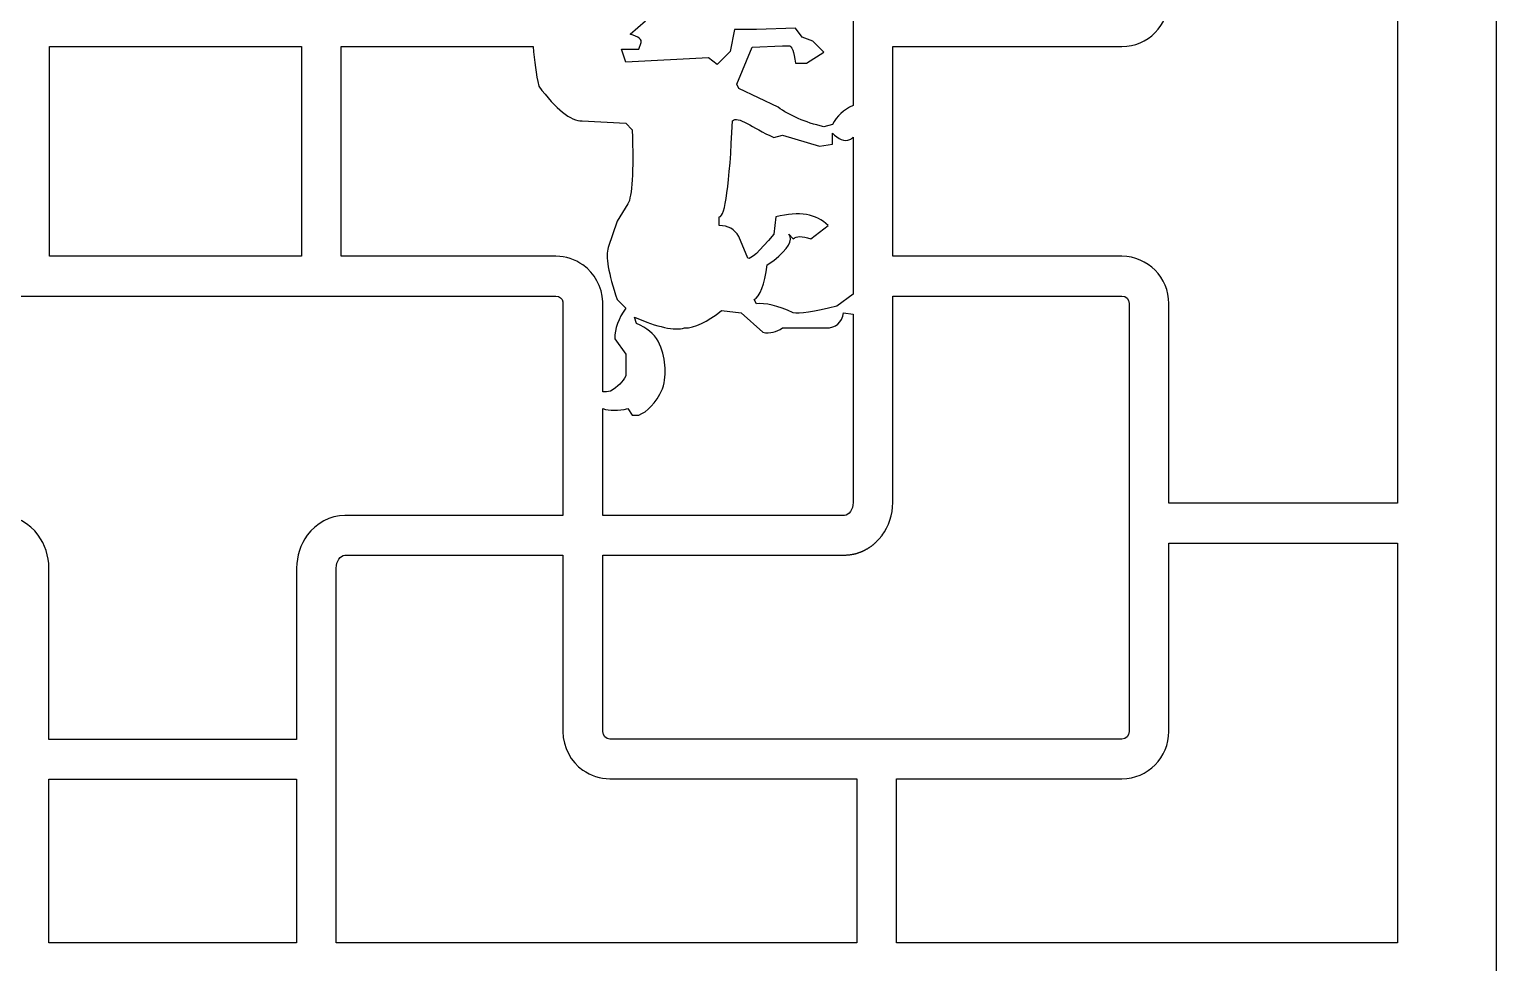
# Model space of a CAD drawing. Header units: centimetres. Extents: x -9.6 to 1.4, y -6.1 to 11.9.
# Drawn here: x -1.2 to 1.449, y 8.825 to 10.509 of the extents above; entities that cross this region are included whole.
import ezdxf

# ---------------------------------------------------------------- set-up
doc = ezdxf.new("R2010")
doc.units = ezdxf.units.CM
doc.header["$MEASUREMENT"] = 0
doc.layers.add('layer 1', color=7, linetype='Continuous')

msp = doc.modelspace()

# ---------------------------------------------------------------- linework, layer by layer
at = {"layer": 'layer 1', "color": 242}
for points, knots in [([(-3.3283, -6.05124), (-3.3283, -6.05124), (-3.3283, 11.92325), (-3.3283, 11.92325), (-3.3283, 11.92325), (-3.3283, 11.92325), (1.44897, 11.92325), (1.44897, 11.92325), (1.44897, 11.92325), (1.44897, 11.92325), (1.44897, -6.05124), (1.44897, -6.05124), (1.44897, -6.05124), (1.44897, -6.05124), (-3.3283, -6.05124), (-3.3283, -6.05124)], [0, 0, 0, 0, 0.2, 0.2, 0.2, 0.2, 0.4, 0.4, 0.4, 0.4, 0.6, 0.6, 0.6, 0.6, 1, 1, 1, 1]), ([(-0.16914, 10.53702), (-0.16914, 10.53702), (-0.1275, 10.54053), (-0.1275, 10.54053), (-0.1275, 10.54053), (-0.1275, 10.54053), (-0.09219, 10.53256), (-0.09219, 10.53256), (-0.09219, 10.53256), (-0.09219, 10.53256), (-0.08808, 10.52473), (-0.08808, 10.52473), (-0.08808, 10.52473), (-0.08808, 10.52473), (-0.11556, 10.50098), (-0.11556, 10.50098), (-0.11556, 10.50098), (-0.10002, 10.49597), (-0.09348, 10.49083), (-0.09591, 10.48557), (-0.09591, 10.48557), (-0.09591, 10.48557), (-0.10015, 10.4735), (-0.10015, 10.4735), (-0.10015, 10.4735), (-0.10015, 10.4735), (-0.13135, 10.4735), (-0.13135, 10.4735), (-0.13135, 10.4735), (-0.13135, 10.4735), (-0.12339, 10.45013), (-0.12339, 10.45013), (-0.12339, 10.45013), (-0.12339, 10.45013), (0.02594, 10.45809), (0.02594, 10.45809), (0.02594, 10.45809), (0.02594, 10.45809), (0.04134, 10.44602), (0.04134, 10.44602), (0.04134, 10.44602), (0.04134, 10.44602), (0.0651, 10.46978), (0.0651, 10.46978), (0.0651, 10.46978), (0.0651, 10.46978), (0.07293, 10.50894), (0.07293, 10.50894), (0.07293, 10.50894), (0.07293, 10.50894), (0.11248, 10.50894), (0.11248, 10.50894), (0.11248, 10.50894), (0.11248, 10.50894), (0.1831, 10.51132), (0.1831, 10.51132), (0.1831, 10.51132), (0.1831, 10.51132), (0.19478, 10.49552), (0.19478, 10.49552), (0.19478, 10.49552), (0.19478, 10.49552), (0.21443, 10.48795), (0.21443, 10.48795), (0.21443, 10.48795), (0.21443, 10.48795), (0.23394, 10.46805), (0.23394, 10.46805), (0.23394, 10.46805), (0.23394, 10.46805), (0.20274, 10.4484), (0.20274, 10.4484), (0.20274, 10.4484), (0.20274, 10.4484), (0.1831, 10.4484), (0.1831, 10.4484), (0.1831, 10.4484), (0.1804, 10.46946), (0.17642, 10.47999), (0.17115, 10.47999), (0.17115, 10.47999), (0.17115, 10.47999), (0.15947, 10.47999), (0.15947, 10.47999), (0.15947, 10.47999), (0.15947, 10.47999), (0.10452, 10.47761), (0.10452, 10.47761), (0.10452, 10.47761), (0.10452, 10.47761), (0.07704, 10.41071), (0.07704, 10.41071), (0.07704, 10.41071), (0.07704, 10.41071), (0.08089, 10.40275), (0.08089, 10.40275), (0.08089, 10.40275), (0.08089, 10.40275), (0.15151, 10.36905), (0.15151, 10.36905), (0.15151, 10.36905), (0.17257, 10.35351), (0.20004, 10.3417), (0.23394, 10.33374), (0.23394, 10.33374), (0.23394, 10.33374), (0.24973, 10.33785), (0.24973, 10.33785), (0.24973, 10.33785), (0.25748, 10.35297), (0.26982, 10.36444), (0.28697, 10.37226), (0.28697, 10.37226), (0.28697, 10.37226), (0.28697, 10.88649), (0.28697, 10.88649), (0.28697, 10.88649), (0.28697, 10.89932), (0.27992, 10.90981), (0.27131, 10.90981), (0.27131, 10.90981), (0.27131, 10.90981), (-0.16485, 10.90981), (-0.16485, 10.90981), (-0.16485, 10.90981), (-0.16485, 10.90981), (-0.16485, 10.74374), (-0.16485, 10.74374), (-0.16485, 10.74374), (-0.16485, 10.74374), (-0.1649, 10.74374), (-0.1649, 10.74374), (-0.1649, 10.74374), (-0.1649, 10.74374), (-0.1649, 10.56382), (-0.1649, 10.56382), (-0.1649, 10.56382), (-0.1649, 10.56283), (-0.16492, 10.56183), (-0.16496, 10.56084), (-0.16496, 10.56084), (-0.16496, 10.56084), (-0.1649, 10.56058), (-0.1649, 10.56058), (-0.1649, 10.56058), (-0.16521, 10.55239), (-0.16668, 10.54448), (-0.16914, 10.53702)], [0, 0, 0, 0, 0.0263158, 0.0263158, 0.0263158, 0.0263158, 0.0526316, 0.0526316, 0.0526316, 0.0526316, 0.0789474, 0.0789474, 0.0789474, 0.0789474, 0.1052632, 0.1052632, 0.1052632, 0.1052632, 0.1315789, 0.1315789, 0.1315789, 0.1315789, 0.1578947, 0.1578947, 0.1578947, 0.1578947, 0.1842105, 0.1842105, 0.1842105, 0.1842105, 0.2105263, 0.2105263, 0.2105263, 0.2105263, 0.2368421, 0.2368421, 0.2368421, 0.2368421, 0.2631579, 0.2631579, 0.2631579, 0.2631579, 0.2894737, 0.2894737, 0.2894737, 0.2894737, 0.3157895, 0.3157895, 0.3157895, 0.3157895, 0.3421053, 0.3421053, 0.3421053, 0.3421053, 0.3684211, 0.3684211, 0.3684211, 0.3684211, 0.3947368, 0.3947368, 0.3947368, 0.3947368, 0.4210526, 0.4210526, 0.4210526, 0.4210526, 0.4473684, 0.4473684, 0.4473684, 0.4473684, 0.4736842, 0.4736842, 0.4736842, 0.4736842, 0.5, 0.5, 0.5, 0.5, 0.5263158, 0.5263158, 0.5263158, 0.5263158, 0.5526316, 0.5526316, 0.5526316, 0.5526316, 0.5789474, 0.5789474, 0.5789474, 0.5789474, 0.6052632, 0.6052632, 0.6052632, 0.6052632, 0.6315789, 0.6315789, 0.6315789, 0.6315789, 0.6578947, 0.6578947, 0.6578947, 0.6578947, 0.6842105, 0.6842105, 0.6842105, 0.6842105, 0.7105263, 0.7105263, 0.7105263, 0.7105263, 0.7368421, 0.7368421, 0.7368421, 0.7368421, 0.7631579, 0.7631579, 0.7631579, 0.7631579, 0.7894737, 0.7894737, 0.7894737, 0.7894737, 0.8157895, 0.8157895, 0.8157895, 0.8157895, 0.8421053, 0.8421053, 0.8421053, 0.8421053, 0.8684211, 0.8684211, 0.8684211, 0.8684211, 0.8947368, 0.8947368, 0.8947368, 0.8947368, 0.9210526, 0.9210526, 0.9210526, 0.9210526, 0.9473684, 0.9473684, 0.9473684, 0.9473684, 1, 1, 1, 1]), ([(1.26983, 10.91174), (1.26983, 10.91174), (0.85706, 10.91174), (0.85706, 10.91174), (0.85706, 10.91174), (0.85706, 10.91174), (0.85706, 10.56382), (0.85706, 10.56382), (0.85706, 10.56382), (0.85706, 10.51689), (0.81902, 10.47848), (0.77251, 10.47848), (0.77251, 10.47848), (0.77251, 10.47848), (0.35863, 10.47848), (0.35863, 10.47848), (0.35863, 10.47848), (0.35863, 10.47848), (0.35863, 10.09983), (0.35863, 10.09983), (0.35863, 10.09983), (0.35863, 10.09983), (0.77251, 10.09983), (0.77251, 10.09983), (0.77251, 10.09983), (0.81901, 10.09983), (0.85706, 10.06142), (0.85706, 10.01449), (0.85706, 10.01449), (0.85706, 10.01449), (0.85706, 9.65405), (0.85706, 9.65405), (0.85706, 9.65405), (0.85706, 9.65405), (1.26983, 9.65405), (1.26983, 9.65405), (1.26983, 9.65405), (1.26983, 9.65405), (1.26983, 10.91174), (1.26983, 10.91174)], [0, 0, 0, 0, 0.0909091, 0.0909091, 0.0909091, 0.0909091, 0.1818182, 0.1818182, 0.1818182, 0.1818182, 0.2727273, 0.2727273, 0.2727273, 0.2727273, 0.3636364, 0.3636364, 0.3636364, 0.3636364, 0.4545455, 0.4545455, 0.4545455, 0.4545455, 0.5454545, 0.5454545, 0.5454545, 0.5454545, 0.6363636, 0.6363636, 0.6363636, 0.6363636, 0.7272727, 0.7272727, 0.7272727, 0.7272727, 0.8181818, 0.8181818, 0.8181818, 0.8181818, 1, 1, 1, 1]), ([(-1.16395, 10.47848), (-1.16395, 10.47848), (-1.16395, 10.09983), (-1.16395, 10.09983), (-1.16395, 10.09983), (-1.16395, 10.09983), (-0.70898, 10.09983), (-0.70898, 10.09983), (-0.70898, 10.09983), (-0.70898, 10.09983), (-0.70898, 10.47848), (-0.70898, 10.47848), (-0.70898, 10.47848), (-0.70898, 10.47848), (-1.16395, 10.47848), (-1.16395, 10.47848)], [0, 0, 0, 0, 0.2, 0.2, 0.2, 0.2, 0.4, 0.4, 0.4, 0.4, 0.6, 0.6, 0.6, 0.6, 1, 1, 1, 1]), ([(-0.1649, 9.85521), (-0.16055, 9.8549), (-0.156, 9.85534), (-0.15125, 9.85655), (-0.15125, 9.85655), (-0.1379, 9.86438), (-0.12866, 9.87349), (-0.12339, 9.88402), (-0.12339, 9.88402), (-0.12339, 9.88402), (-0.12339, 9.92318), (-0.12339, 9.92318), (-0.12339, 9.92318), (-0.12339, 9.92318), (-0.14329, 9.95105), (-0.14329, 9.95105), (-0.14329, 9.95105), (-0.14329, 9.96928), (-0.13674, 9.98764), (-0.12339, 10.006), (-0.12339, 10.006), (-0.12339, 10.006), (-0.13918, 10.0218), (-0.13918, 10.0218), (-0.13918, 10.0218), (-0.15498, 10.06892), (-0.16024, 10.10025), (-0.15498, 10.11578), (-0.15498, 10.11578), (-0.15498, 10.11578), (-0.13918, 10.16316), (-0.13918, 10.16316), (-0.13918, 10.16316), (-0.13918, 10.16316), (-0.11967, 10.19436), (-0.11967, 10.19436), (-0.11967, 10.19436), (-0.11184, 10.20772), (-0.10927, 10.25227), (-0.11171, 10.32828), (-0.11171, 10.32828), (-0.11171, 10.32828), (-0.12339, 10.33997), (-0.12339, 10.33997), (-0.12339, 10.33997), (-0.12339, 10.33997), (-0.2021, 10.34408), (-0.2021, 10.34408), (-0.2021, 10.34408), (-0.22316, 10.34408), (-0.24935, 10.365), (-0.28068, 10.40699), (-0.28068, 10.40699), (-0.28529, 10.42818), (-0.28861, 10.45199), (-0.29059, 10.47848), (-0.29059, 10.47848), (-0.29059, 10.47848), (-0.63733, 10.47848), (-0.63733, 10.47848), (-0.63733, 10.47848), (-0.63733, 10.47848), (-0.63733, 10.09983), (-0.63733, 10.09983), (-0.63733, 10.09983), (-0.63733, 10.09983), (-0.24945, 10.09983), (-0.24945, 10.09983), (-0.24945, 10.09983), (-0.23143, 10.09983), (-0.21468, 10.09405), (-0.20092, 10.08425), (-0.20092, 10.08425), (-0.20092, 10.08425), (-0.20088, 10.08428), (-0.20088, 10.08428), (-0.20088, 10.08428), (-0.17994, 10.06938), (-0.16593, 10.04516), (-0.1649, 10.01773), (-0.1649, 10.01773), (-0.1649, 10.01773), (-0.16496, 10.01747), (-0.16496, 10.01747), (-0.16496, 10.01747), (-0.16492, 10.01648), (-0.1649, 10.01548), (-0.1649, 10.01449), (-0.1649, 10.01449), (-0.1649, 10.01449), (-0.1649, 9.85521), (-0.1649, 9.85521)], [0, 0, 0, 0, 0.0416667, 0.0416667, 0.0416667, 0.0416667, 0.0833333, 0.0833333, 0.0833333, 0.0833333, 0.125, 0.125, 0.125, 0.125, 0.1666667, 0.1666667, 0.1666667, 0.1666667, 0.2083333, 0.2083333, 0.2083333, 0.2083333, 0.25, 0.25, 0.25, 0.25, 0.2916667, 0.2916667, 0.2916667, 0.2916667, 0.3333333, 0.3333333, 0.3333333, 0.3333333, 0.375, 0.375, 0.375, 0.375, 0.4166667, 0.4166667, 0.4166667, 0.4166667, 0.4583333, 0.4583333, 0.4583333, 0.4583333, 0.5, 0.5, 0.5, 0.5, 0.5416667, 0.5416667, 0.5416667, 0.5416667, 0.5833333, 0.5833333, 0.5833333, 0.5833333, 0.625, 0.625, 0.625, 0.625, 0.6666667, 0.6666667, 0.6666667, 0.6666667, 0.7083333, 0.7083333, 0.7083333, 0.7083333, 0.75, 0.75, 0.75, 0.75, 0.7916667, 0.7916667, 0.7916667, 0.7916667, 0.8333333, 0.8333333, 0.8333333, 0.8333333, 0.875, 0.875, 0.875, 0.875, 0.9166667, 0.9166667, 0.9166667, 0.9166667, 1, 1, 1, 1]), ([(0.28697, 10.31512), (0.28544, 10.31281), (0.28357, 10.31122), (0.28132, 10.31037), (0.28132, 10.31037), (0.27116, 10.30653), (0.26026, 10.31152), (0.24973, 10.32205), (0.24973, 10.32205), (0.24973, 10.32205), (0.24973, 10.30254), (0.24973, 10.30254), (0.24973, 10.30254), (0.24973, 10.30254), (0.22637, 10.29843), (0.22637, 10.29843), (0.22637, 10.29843), (0.22637, 10.29843), (0.15947, 10.31833), (0.15947, 10.31833), (0.15947, 10.31833), (0.15947, 10.31833), (0.14368, 10.31422), (0.14368, 10.31422), (0.14368, 10.31422), (0.10426, 10.33245), (0.07948, 10.35435), (0.06921, 10.34408), (0.06921, 10.34408), (0.06394, 10.22877), (0.05598, 10.17112), (0.04545, 10.17112), (0.04545, 10.17112), (0.04545, 10.17112), (0.04545, 10.15533), (0.04545, 10.15533), (0.04545, 10.15533), (0.06125, 10.15533), (0.07306, 10.14878), (0.08089, 10.13568), (0.08089, 10.13568), (0.08089, 10.13568), (0.09668, 10.09627), (0.09668, 10.09627), (0.09668, 10.09627), (0.10195, 10.0937), (0.11761, 10.10808), (0.14368, 10.13954), (0.14368, 10.13954), (0.14368, 10.13954), (0.14779, 10.17112), (0.14779, 10.17112), (0.14779, 10.17112), (0.18964, 10.18165), (0.22097, 10.17639), (0.2419, 10.15533), (0.2419, 10.15533), (0.2419, 10.15533), (0.21057, 10.13158), (0.21057, 10.13158), (0.21057, 10.13158), (0.19478, 10.13684), (0.18425, 10.13684), (0.17899, 10.13158), (0.17899, 10.13158), (0.17899, 10.13158), (0.17115, 10.13954), (0.17115, 10.13954), (0.17115, 10.13954), (0.17911, 10.12901), (0.17, 10.11322), (0.14368, 10.09241), (0.14368, 10.09241), (0.14368, 10.09241), (0.13199, 10.08458), (0.13199, 10.08458), (0.13199, 10.08458), (0.12673, 10.04799), (0.11877, 10.02706), (0.10824, 10.0218), (0.10824, 10.0218), (0.10824, 10.0218), (0.11248, 10.01383), (0.11248, 10.01383), (0.11248, 10.01383), (0.12801, 10.0164), (0.15023, 10.01114), (0.17899, 9.99804), (0.17899, 9.99804), (0.18952, 9.99547), (0.21571, 9.99945), (0.2577, 10.00973), (0.2577, 10.00973), (0.2577, 10.00973), (0.28697, 10.03154), (0.28697, 10.03154), (0.28697, 10.03154), (0.28697, 10.03154), (0.28697, 10.31512), (0.28697, 10.31512)], [0, 0, 0, 0, 0.0384615, 0.0384615, 0.0384615, 0.0384615, 0.0769231, 0.0769231, 0.0769231, 0.0769231, 0.1153846, 0.1153846, 0.1153846, 0.1153846, 0.1538462, 0.1538462, 0.1538462, 0.1538462, 0.1923077, 0.1923077, 0.1923077, 0.1923077, 0.2307692, 0.2307692, 0.2307692, 0.2307692, 0.2692308, 0.2692308, 0.2692308, 0.2692308, 0.3076923, 0.3076923, 0.3076923, 0.3076923, 0.3461538, 0.3461538, 0.3461538, 0.3461538, 0.3846154, 0.3846154, 0.3846154, 0.3846154, 0.4230769, 0.4230769, 0.4230769, 0.4230769, 0.4615385, 0.4615385, 0.4615385, 0.4615385, 0.5, 0.5, 0.5, 0.5, 0.5384615, 0.5384615, 0.5384615, 0.5384615, 0.5769231, 0.5769231, 0.5769231, 0.5769231, 0.6153846, 0.6153846, 0.6153846, 0.6153846, 0.6538462, 0.6538462, 0.6538462, 0.6538462, 0.6923077, 0.6923077, 0.6923077, 0.6923077, 0.7307692, 0.7307692, 0.7307692, 0.7307692, 0.7692308, 0.7692308, 0.7692308, 0.7692308, 0.8076923, 0.8076923, 0.8076923, 0.8076923, 0.8461538, 0.8461538, 0.8461538, 0.8461538, 0.8846154, 0.8846154, 0.8846154, 0.8846154, 0.9230769, 0.9230769, 0.9230769, 0.9230769, 1, 1, 1, 1]), ([(-0.71775, 9.22801), (-0.71775, 9.22801), (-0.71775, 9.53685), (-0.71775, 9.53685), (-0.71775, 9.53685), (-0.71775, 9.55927), (-0.71051, 9.57994), (-0.69844, 9.59624), (-0.69844, 9.59624), (-0.69844, 9.59624), (-0.69855, 9.59638), (-0.69855, 9.59638), (-0.69855, 9.59638), (-0.68251, 9.61812), (-0.6579, 9.63211), (-0.63043, 9.63211), (-0.63043, 9.63211), (-0.63043, 9.63211), (-0.3374, 9.63211), (-0.3374, 9.63211), (-0.3374, 9.63211), (-0.3374, 9.63211), (-0.3374, 9.63231), (-0.3374, 9.63231), (-0.3374, 9.63231), (-0.3374, 9.63231), (-0.23693, 9.63231), (-0.23693, 9.63231), (-0.23693, 9.63231), (-0.23693, 9.63231), (-0.23693, 10.01449), (-0.23693, 10.01449), (-0.23693, 10.01449), (-0.23693, 10.01549), (-0.23691, 10.01648), (-0.23688, 10.01748), (-0.23688, 10.01748), (-0.23817, 10.02357), (-0.24334, 10.02817), (-0.24945, 10.02817), (-0.24945, 10.02817), (-0.24945, 10.02817), (-1.65624, 10.02817), (-1.65624, 10.02817), (-1.65624, 10.02817), (-1.66227, 10.02817), (-1.66738, 10.0237), (-1.66877, 10.01773), (-1.66877, 10.01773), (-1.66877, 10.01773), (-1.66877, 10.01773), (-1.66877, 10.01773), (-1.66877, 10.01773), (-1.66877, 10.01773), (-1.66877, 10.01772), (-1.66877, 10.01772), (-1.66877, 10.01772), (-1.66877, 10.01772), (-1.66879, 10.01763), (-1.66879, 10.01763), (-1.66879, 10.01763), (-1.66879, 10.01763), (-1.6688, 10.01758), (-1.6688, 10.01758), (-1.6688, 10.01758), (-1.6688, 10.01758), (-1.6688, 10.01757), (-1.6688, 10.01757), (-1.6688, 10.01757), (-1.6688, 10.01757), (-1.66881, 10.01753), (-1.66881, 10.01753), (-1.66881, 10.01753), (-1.66881, 10.01753), (-1.66887, 10.01724), (-1.66887, 10.01724), (-1.66887, 10.01724), (-1.66887, 10.01724), (-1.66887, 10.01724), (-1.66887, 10.01724), (-1.66887, 10.01724), (-1.66887, 10.01724), (-1.66893, 10.01694), (-1.66893, 10.01694), (-1.66893, 10.01694), (-1.66893, 10.01694), (-1.66893, 10.0169), (-1.66893, 10.0169), (-1.66893, 10.0169), (-1.66893, 10.0169), (-1.66893, 10.01689), (-1.66893, 10.01689), (-1.66893, 10.01689), (-1.66893, 10.01689), (-1.66898, 10.01659), (-1.66898, 10.01659), (-1.66898, 10.01659), (-1.66898, 10.01659), (-1.66899, 10.01656), (-1.66899, 10.01656), (-1.66899, 10.01656), (-1.66899, 10.01656), (-1.66899, 10.01654), (-1.66899, 10.01654), (-1.66899, 10.01654), (-1.66899, 10.01654), (-1.669, 10.01649), (-1.669, 10.01649), (-1.669, 10.01649), (-1.66907, 10.01595), (-1.66912, 10.01541), (-1.66913, 10.01485), (-1.66913, 10.01485), (-1.66913, 10.01485), (-1.66913, 10.01484), (-1.66913, 10.01484), (-1.66913, 10.01484), (-1.66913, 10.01484), (-1.66913, 10.01449), (-1.66913, 10.01449), (-1.66913, 10.01449), (-1.66913, 10.01449), (-1.66913, 9.80049), (-1.66913, 9.80049), (-1.66913, 9.80049), (-1.66913, 9.80049), (-1.6687, 9.80049), (-1.6687, 9.80049), (-1.6687, 9.80049), (-1.6687, 9.80049), (-1.6687, 9.63231), (-1.6687, 9.63231), (-1.6687, 9.63231), (-1.6687, 9.63231), (-1.54535, 9.63231), (-1.54535, 9.63231), (-1.54535, 9.63231), (-1.54535, 9.63231), (-1.54535, 9.63211), (-1.54535, 9.63211), (-1.54535, 9.63211), (-1.54535, 9.63211), (-1.25233, 9.63211), (-1.25233, 9.63211), (-1.25233, 9.63211), (-1.22486, 9.63211), (-1.20025, 9.61812), (-1.18421, 9.59638), (-1.18421, 9.59638), (-1.18421, 9.59638), (-1.18431, 9.59624), (-1.18431, 9.59624), (-1.18431, 9.59624), (-1.17225, 9.57994), (-1.16501, 9.55927), (-1.16501, 9.53685), (-1.16501, 9.53685), (-1.16501, 9.53685), (-1.16501, 9.22801), (-1.16501, 9.22801), (-1.16501, 9.22801), (-1.16501, 9.22801), (-0.71775, 9.22801), (-0.71775, 9.22801)], [0, 0, 0, 0, 0.0238095, 0.0238095, 0.0238095, 0.0238095, 0.047619, 0.047619, 0.047619, 0.047619, 0.0714286, 0.0714286, 0.0714286, 0.0714286, 0.0952381, 0.0952381, 0.0952381, 0.0952381, 0.1190476, 0.1190476, 0.1190476, 0.1190476, 0.1428571, 0.1428571, 0.1428571, 0.1428571, 0.1666667, 0.1666667, 0.1666667, 0.1666667, 0.1904762, 0.1904762, 0.1904762, 0.1904762, 0.2142857, 0.2142857, 0.2142857, 0.2142857, 0.2380952, 0.2380952, 0.2380952, 0.2380952, 0.2619048, 0.2619048, 0.2619048, 0.2619048, 0.2857143, 0.2857143, 0.2857143, 0.2857143, 0.3095238, 0.3095238, 0.3095238, 0.3095238, 0.3333333, 0.3333333, 0.3333333, 0.3333333, 0.3571429, 0.3571429, 0.3571429, 0.3571429, 0.3809524, 0.3809524, 0.3809524, 0.3809524, 0.4047619, 0.4047619, 0.4047619, 0.4047619, 0.4285714, 0.4285714, 0.4285714, 0.4285714, 0.452381, 0.452381, 0.452381, 0.452381, 0.4761905, 0.4761905, 0.4761905, 0.4761905, 0.5, 0.5, 0.5, 0.5, 0.5238095, 0.5238095, 0.5238095, 0.5238095, 0.547619, 0.547619, 0.547619, 0.547619, 0.5714286, 0.5714286, 0.5714286, 0.5714286, 0.5952381, 0.5952381, 0.5952381, 0.5952381, 0.6190476, 0.6190476, 0.6190476, 0.6190476, 0.6428571, 0.6428571, 0.6428571, 0.6428571, 0.6666667, 0.6666667, 0.6666667, 0.6666667, 0.6904762, 0.6904762, 0.6904762, 0.6904762, 0.7142857, 0.7142857, 0.7142857, 0.7142857, 0.7380952, 0.7380952, 0.7380952, 0.7380952, 0.7619048, 0.7619048, 0.7619048, 0.7619048, 0.7857143, 0.7857143, 0.7857143, 0.7857143, 0.8095238, 0.8095238, 0.8095238, 0.8095238, 0.8333333, 0.8333333, 0.8333333, 0.8333333, 0.8571429, 0.8571429, 0.8571429, 0.8571429, 0.8809524, 0.8809524, 0.8809524, 0.8809524, 0.9047619, 0.9047619, 0.9047619, 0.9047619, 0.9285714, 0.9285714, 0.9285714, 0.9285714, 0.952381, 0.952381, 0.952381, 0.952381, 1, 1, 1, 1]), ([(-0.16485, 9.56017), (-0.16485, 9.56017), (-0.16485, 9.24223), (-0.16485, 9.24223), (-0.16485, 9.24223), (-0.16485, 9.23472), (-0.15904, 9.22855), (-0.15195, 9.22855), (-0.15195, 9.22855), (-0.15195, 9.22855), (0.77251, 9.22855), (0.77251, 9.22855), (0.77251, 9.22855), (0.77959, 9.22855), (0.7854, 9.23471), (0.7854, 9.24223), (0.7854, 9.24223), (0.7854, 9.24223), (0.7854, 10.01449), (0.7854, 10.01449), (0.7854, 10.01449), (0.7854, 10.02201), (0.7796, 10.02817), (0.77251, 10.02817), (0.77251, 10.02817), (0.77251, 10.02817), (0.35863, 10.02817), (0.35863, 10.02817), (0.35863, 10.02817), (0.35863, 10.02817), (0.35863, 9.65562), (0.35863, 9.65562), (0.35863, 9.65562), (0.35863, 9.63327), (0.35142, 9.61265), (0.33942, 9.59638), (0.33942, 9.59638), (0.33942, 9.59638), (0.33942, 9.59638), (0.33942, 9.59638), (0.33942, 9.59638), (0.33942, 9.59638), (0.33923, 9.59611), (0.33923, 9.59611), (0.33923, 9.59611), (0.33882, 9.59556), (0.3384, 9.59502), (0.33798, 9.59448), (0.33798, 9.59448), (0.33798, 9.59448), (0.33782, 9.59427), (0.33782, 9.59427), (0.33782, 9.59427), (0.33733, 9.59364), (0.33683, 9.59302), (0.33632, 9.5924), (0.33632, 9.5924), (0.33632, 9.5924), (0.33632, 9.59239), (0.33632, 9.59239), (0.33632, 9.59239), (0.33418, 9.5898), (0.33192, 9.58733), (0.32954, 9.58501), (0.32954, 9.58501), (0.32954, 9.58501), (0.32952, 9.58499), (0.32952, 9.58499), (0.32952, 9.58499), (0.32898, 9.58447), (0.32844, 9.58395), (0.32789, 9.58344), (0.32789, 9.58344), (0.32789, 9.58344), (0.32741, 9.583), (0.32741, 9.583), (0.32741, 9.583), (0.32702, 9.58264), (0.32663, 9.58228), (0.32623, 9.58193), (0.32623, 9.58193), (0.32623, 9.58193), (0.32559, 9.58137), (0.32559, 9.58137), (0.32559, 9.58137), (0.32527, 9.58109), (0.32495, 9.58082), (0.32463, 9.58055), (0.32463, 9.58055), (0.32436, 9.58033), (0.3241, 9.5801), (0.32383, 9.57988), (0.32383, 9.57988), (0.3236, 9.57969), (0.32336, 9.5795), (0.32313, 9.57931), (0.32313, 9.57931), (0.32276, 9.57901), (0.32238, 9.57871), (0.32201, 9.57842), (0.32201, 9.57842), (0.32178, 9.57824), (0.32155, 9.57807), (0.32132, 9.57789), (0.32132, 9.57789), (0.32132, 9.57789), (0.32065, 9.57738), (0.32065, 9.57738), (0.32065, 9.57738), (0.32024, 9.57708), (0.31984, 9.57678), (0.31943, 9.57649), (0.31943, 9.57649), (0.31943, 9.57649), (0.31876, 9.576), (0.31876, 9.576), (0.31876, 9.576), (0.31876, 9.576), (0.31809, 9.57553), (0.31809, 9.57553), (0.31809, 9.57553), (0.3177, 9.57526), (0.3173, 9.57499), (0.3169, 9.57472), (0.3169, 9.57472), (0.31665, 9.57455), (0.3164, 9.57439), (0.31615, 9.57423), (0.31615, 9.57423), (0.31575, 9.57396), (0.31534, 9.5737), (0.31494, 9.57344), (0.31494, 9.57344), (0.31494, 9.57344), (0.3143, 9.57305), (0.3143, 9.57305), (0.3143, 9.57305), (0.31397, 9.57284), (0.31364, 9.57264), (0.31331, 9.57244), (0.31331, 9.57244), (0.31301, 9.57226), (0.3127, 9.57207), (0.31239, 9.57189), (0.31239, 9.57189), (0.31203, 9.57168), (0.31166, 9.57147), (0.3113, 9.57127), (0.3113, 9.57127), (0.3113, 9.57127), (0.3108, 9.57099), (0.3108, 9.57099), (0.3108, 9.57099), (0.31032, 9.57072), (0.30982, 9.57045), (0.30933, 9.57019), (0.30933, 9.57019), (0.30933, 9.57019), (0.3088, 9.56991), (0.3088, 9.56991), (0.3088, 9.56991), (0.30833, 9.56966), (0.30785, 9.56942), (0.30738, 9.56918), (0.30738, 9.56918), (0.30716, 9.56907), (0.30694, 9.56897), (0.30673, 9.56887), (0.30673, 9.56887), (0.30637, 9.56869), (0.30602, 9.56852), (0.30566, 9.56836), (0.30566, 9.56836), (0.30537, 9.56822), (0.30508, 9.56808), (0.30479, 9.56795), (0.30479, 9.56795), (0.30439, 9.56777), (0.304, 9.5676), (0.3036, 9.56742), (0.3036, 9.56742), (0.3036, 9.56742), (0.30308, 9.5672), (0.30308, 9.5672), (0.30308, 9.5672), (0.30257, 9.56698), (0.30205, 9.56676), (0.30154, 9.56655), (0.30154, 9.56655), (0.30154, 9.56655), (0.30101, 9.56634), (0.30101, 9.56634), (0.30101, 9.56634), (0.30048, 9.56613), (0.29993, 9.56592), (0.29939, 9.56572), (0.29939, 9.56572), (0.29939, 9.56572), (0.29896, 9.56556), (0.29896, 9.56556), (0.29896, 9.56556), (0.29848, 9.56539), (0.29801, 9.56522), (0.29753, 9.56505), (0.29753, 9.56505), (0.29753, 9.56505), (0.29687, 9.56483), (0.29687, 9.56483), (0.29687, 9.56483), (0.29638, 9.56466), (0.29589, 9.5645), (0.29539, 9.56435), (0.29539, 9.56435), (0.29539, 9.56435), (0.29501, 9.56423), (0.29501, 9.56423), (0.29501, 9.56423), (0.29444, 9.56405), (0.29387, 9.56388), (0.29329, 9.56372), (0.29329, 9.56372), (0.29329, 9.56372), (0.29285, 9.56359), (0.29285, 9.56359), (0.29285, 9.56359), (0.29226, 9.56343), (0.29167, 9.56327), (0.29107, 9.56312), (0.29107, 9.56312), (0.29107, 9.56312), (0.29074, 9.56304), (0.29074, 9.56304), (0.29074, 9.56304), (0.29018, 9.5629), (0.28962, 9.56276), (0.28905, 9.56263), (0.28905, 9.56263), (0.28905, 9.56263), (0.28862, 9.56254), (0.28862, 9.56254), (0.28862, 9.56254), (0.28808, 9.56242), (0.28753, 9.5623), (0.28698, 9.56219), (0.28698, 9.56219), (0.28698, 9.56219), (0.28658, 9.56211), (0.28658, 9.56211), (0.28658, 9.56211), (0.28598, 9.562), (0.28538, 9.56189), (0.28478, 9.56179), (0.28478, 9.56179), (0.28478, 9.56179), (0.28437, 9.56172), (0.28437, 9.56172), (0.28437, 9.56172), (0.28374, 9.56161), (0.28312, 9.56152), (0.28249, 9.56143), (0.28249, 9.56143), (0.28249, 9.56143), (0.28223, 9.56139), (0.28223, 9.56139), (0.28223, 9.56139), (0.28157, 9.5613), (0.28091, 9.56122), (0.28025, 9.56115), (0.28025, 9.56115), (0.28025, 9.56115), (0.28021, 9.56114), (0.28021, 9.56114), (0.28021, 9.56114), (0.28021, 9.56114), (0.2802, 9.56114), (0.2802, 9.56114), (0.2802, 9.56114), (0.2802, 9.56114), (0.28014, 9.56113), (0.28014, 9.56113), (0.28014, 9.56113), (0.27951, 9.56106), (0.27887, 9.561), (0.27824, 9.56095), (0.27824, 9.56095), (0.27824, 9.56095), (0.27786, 9.56092), (0.27786, 9.56092), (0.27786, 9.56092), (0.27724, 9.56086), (0.27661, 9.56082), (0.27598, 9.56079), (0.27598, 9.56079), (0.27598, 9.56079), (0.27558, 9.56076), (0.27558, 9.56076), (0.27558, 9.56076), (0.27494, 9.56073), (0.2743, 9.5607), (0.27366, 9.56068), (0.27366, 9.56068), (0.27366, 9.56068), (0.27336, 9.56068), (0.27336, 9.56068), (0.27336, 9.56068), (0.27268, 9.56066), (0.27199, 9.56065), (0.27131, 9.56065), (0.27131, 9.56065), (0.27131, 9.56065), (-0.14652, 9.56065), (-0.14652, 9.56065), (-0.14652, 9.56065), (-0.14652, 9.56065), (-0.14652, 9.56017), (-0.14652, 9.56017), (-0.14652, 9.56017), (-0.14652, 9.56017), (-0.16485, 9.56017), (-0.16485, 9.56017)], [0, 0, 0, 0, 0.0123457, 0.0123457, 0.0123457, 0.0123457, 0.0246914, 0.0246914, 0.0246914, 0.0246914, 0.037037, 0.037037, 0.037037, 0.037037, 0.0493827, 0.0493827, 0.0493827, 0.0493827, 0.0617284, 0.0617284, 0.0617284, 0.0617284, 0.0740741, 0.0740741, 0.0740741, 0.0740741, 0.0864198, 0.0864198, 0.0864198, 0.0864198, 0.0987654, 0.0987654, 0.0987654, 0.0987654, 0.1111111, 0.1111111, 0.1111111, 0.1111111, 0.1234568, 0.1234568, 0.1234568, 0.1234568, 0.1358025, 0.1358025, 0.1358025, 0.1358025, 0.1481481, 0.1481481, 0.1481481, 0.1481481, 0.1604938, 0.1604938, 0.1604938, 0.1604938, 0.1728395, 0.1728395, 0.1728395, 0.1728395, 0.1851852, 0.1851852, 0.1851852, 0.1851852, 0.1975309, 0.1975309, 0.1975309, 0.1975309, 0.2098765, 0.2098765, 0.2098765, 0.2098765, 0.2222222, 0.2222222, 0.2222222, 0.2222222, 0.2345679, 0.2345679, 0.2345679, 0.2345679, 0.2469136, 0.2469136, 0.2469136, 0.2469136, 0.2592593, 0.2592593, 0.2592593, 0.2592593, 0.2716049, 0.2716049, 0.2716049, 0.2716049, 0.2839506, 0.2839506, 0.2839506, 0.2839506, 0.2962963, 0.2962963, 0.2962963, 0.2962963, 0.308642, 0.308642, 0.308642, 0.308642, 0.3209877, 0.3209877, 0.3209877, 0.3209877, 0.3333333, 0.3333333, 0.3333333, 0.3333333, 0.345679, 0.345679, 0.345679, 0.345679, 0.3580247, 0.3580247, 0.3580247, 0.3580247, 0.3703704, 0.3703704, 0.3703704, 0.3703704, 0.382716, 0.382716, 0.382716, 0.382716, 0.3950617, 0.3950617, 0.3950617, 0.3950617, 0.4074074, 0.4074074, 0.4074074, 0.4074074, 0.4197531, 0.4197531, 0.4197531, 0.4197531, 0.4320988, 0.4320988, 0.4320988, 0.4320988, 0.4444444, 0.4444444, 0.4444444, 0.4444444, 0.4567901, 0.4567901, 0.4567901, 0.4567901, 0.4691358, 0.4691358, 0.4691358, 0.4691358, 0.4814815, 0.4814815, 0.4814815, 0.4814815, 0.4938272, 0.4938272, 0.4938272, 0.4938272, 0.5061728, 0.5061728, 0.5061728, 0.5061728, 0.5185185, 0.5185185, 0.5185185, 0.5185185, 0.5308642, 0.5308642, 0.5308642, 0.5308642, 0.5432099, 0.5432099, 0.5432099, 0.5432099, 0.5555556, 0.5555556, 0.5555556, 0.5555556, 0.5679012, 0.5679012, 0.5679012, 0.5679012, 0.5802469, 0.5802469, 0.5802469, 0.5802469, 0.5925926, 0.5925926, 0.5925926, 0.5925926, 0.6049383, 0.6049383, 0.6049383, 0.6049383, 0.617284, 0.617284, 0.617284, 0.617284, 0.6296296, 0.6296296, 0.6296296, 0.6296296, 0.6419753, 0.6419753, 0.6419753, 0.6419753, 0.654321, 0.654321, 0.654321, 0.654321, 0.6666667, 0.6666667, 0.6666667, 0.6666667, 0.6790123, 0.6790123, 0.6790123, 0.6790123, 0.691358, 0.691358, 0.691358, 0.691358, 0.7037037, 0.7037037, 0.7037037, 0.7037037, 0.7160494, 0.7160494, 0.7160494, 0.7160494, 0.7283951, 0.7283951, 0.7283951, 0.7283951, 0.7407407, 0.7407407, 0.7407407, 0.7407407, 0.7530864, 0.7530864, 0.7530864, 0.7530864, 0.7654321, 0.7654321, 0.7654321, 0.7654321, 0.7777778, 0.7777778, 0.7777778, 0.7777778, 0.7901235, 0.7901235, 0.7901235, 0.7901235, 0.8024691, 0.8024691, 0.8024691, 0.8024691, 0.8148148, 0.8148148, 0.8148148, 0.8148148, 0.8271605, 0.8271605, 0.8271605, 0.8271605, 0.8395062, 0.8395062, 0.8395062, 0.8395062, 0.8518519, 0.8518519, 0.8518519, 0.8518519, 0.8641975, 0.8641975, 0.8641975, 0.8641975, 0.8765432, 0.8765432, 0.8765432, 0.8765432, 0.8888889, 0.8888889, 0.8888889, 0.8888889, 0.9012346, 0.9012346, 0.9012346, 0.9012346, 0.9135802, 0.9135802, 0.9135802, 0.9135802, 0.9259259, 0.9259259, 0.9259259, 0.9259259, 0.9382716, 0.9382716, 0.9382716, 0.9382716, 0.9506173, 0.9506173, 0.9506173, 0.9506173, 0.962963, 0.962963, 0.962963, 0.962963, 0.9753086, 0.9753086, 0.9753086, 0.9753086, 1, 1, 1, 1]), ([(0.28697, 9.99569), (0.28697, 9.99569), (0.26964, 9.99804), (0.26964, 9.99804), (0.26964, 9.99804), (0.26694, 9.97968), (0.25641, 9.97056), (0.23805, 9.97056), (0.23805, 9.97056), (0.23805, 9.97056), (0.15947, 9.97056), (0.15947, 9.97056), (0.15947, 9.97056), (0.14894, 9.96286), (0.13713, 9.96016), (0.12416, 9.96273), (0.12416, 9.96273), (0.12416, 9.96273), (0.08461, 9.99804), (0.08461, 9.99804), (0.08461, 9.99804), (0.08461, 9.99804), (0.04931, 10.00177), (0.04931, 10.00177), (0.04931, 10.00177), (0.02311, 9.98096), (0.00103, 9.97056), (-0.01733, 9.97056), (-0.01733, 9.97056), (-0.0357, 9.9653), (-0.06587, 9.97185), (-0.10798, 9.99008), (-0.10798, 9.99008), (-0.10798, 9.99008), (-0.10387, 9.97852), (-0.10387, 9.97852), (-0.10387, 9.97852), (-0.08551, 9.97044), (-0.07255, 9.95991), (-0.06471, 9.94694), (-0.06471, 9.94694), (-0.05149, 9.91805), (-0.04879, 9.88916), (-0.05688, 9.8604), (-0.05688, 9.8604), (-0.06985, 9.83433), (-0.08436, 9.81867), (-0.10015, 9.8134), (-0.10015, 9.8134), (-0.10015, 9.8134), (-0.11171, 9.8134), (-0.11171, 9.8134), (-0.11171, 9.8134), (-0.11171, 9.8134), (-0.11967, 9.82496), (-0.11967, 9.82496), (-0.11967, 9.82496), (-0.13756, 9.82096), (-0.15262, 9.82095), (-0.16485, 9.82491), (-0.16485, 9.82491), (-0.16485, 9.82491), (-0.16485, 9.63231), (-0.16485, 9.63231), (-0.16485, 9.63231), (-0.16485, 9.63231), (0.27131, 9.63231), (0.27131, 9.63231), (0.27131, 9.63231), (0.27992, 9.63231), (0.28697, 9.6428), (0.28697, 9.65562), (0.28697, 9.65562), (0.28697, 9.65562), (0.28697, 9.99569), (0.28697, 9.99569)], [0, 0, 0, 0, 0.05, 0.05, 0.05, 0.05, 0.1, 0.1, 0.1, 0.1, 0.15, 0.15, 0.15, 0.15, 0.2, 0.2, 0.2, 0.2, 0.25, 0.25, 0.25, 0.25, 0.3, 0.3, 0.3, 0.3, 0.35, 0.35, 0.35, 0.35, 0.4, 0.4, 0.4, 0.4, 0.45, 0.45, 0.45, 0.45, 0.5, 0.5, 0.5, 0.5, 0.55, 0.55, 0.55, 0.55, 0.6, 0.6, 0.6, 0.6, 0.65, 0.65, 0.65, 0.65, 0.7, 0.7, 0.7, 0.7, 0.75, 0.75, 0.75, 0.75, 0.8, 0.8, 0.8, 0.8, 0.85, 0.85, 0.85, 0.85, 0.9, 0.9, 0.9, 0.9, 1, 1, 1, 1]), ([(1.26983, 9.58239), (1.26983, 9.58239), (0.85706, 9.58239), (0.85706, 9.58239), (0.85706, 9.58239), (0.85706, 9.58239), (0.85706, 9.24223), (0.85706, 9.24223), (0.85706, 9.24223), (0.85706, 9.1953), (0.81902, 9.15689), (0.77251, 9.15689), (0.77251, 9.15689), (0.77251, 9.15689), (0.36562, 9.15689), (0.36562, 9.15689), (0.36562, 9.15689), (0.36562, 9.15689), (0.36562, 8.86082), (0.36562, 8.86082), (0.36562, 8.86082), (0.36562, 8.86082), (1.26983, 8.86082), (1.26983, 8.86082), (1.26983, 8.86082), (1.26983, 8.86082), (1.26983, 9.58239), (1.26983, 9.58239)], [0, 0, 0, 0, 0.125, 0.125, 0.125, 0.125, 0.25, 0.25, 0.25, 0.25, 0.375, 0.375, 0.375, 0.375, 0.5, 0.5, 0.5, 0.5, 0.625, 0.625, 0.625, 0.625, 0.75, 0.75, 0.75, 0.75, 1, 1, 1, 1]), ([(0.29396, 8.86082), (0.29396, 8.86082), (0.29396, 9.15689), (0.29396, 9.15689), (0.29396, 9.15689), (0.29396, 9.15689), (-0.15195, 9.15689), (-0.15195, 9.15689), (-0.15195, 9.15689), (-0.17006, 9.15689), (-0.18688, 9.16272), (-0.20067, 9.17259), (-0.20067, 9.17259), (-0.20067, 9.17259), (-0.20088, 9.17244), (-0.20088, 9.17244), (-0.20088, 9.17244), (-0.22264, 9.18792), (-0.23693, 9.21347), (-0.23693, 9.24223), (-0.23693, 9.24223), (-0.23693, 9.24223), (-0.23693, 9.56017), (-0.23693, 9.56017), (-0.23693, 9.56017), (-0.23693, 9.56017), (-0.63043, 9.56017), (-0.63043, 9.56017), (-0.63043, 9.56017), (-0.63904, 9.56017), (-0.64609, 9.54967), (-0.64609, 9.53685), (-0.64609, 9.53685), (-0.64609, 9.53685), (-0.64609, 8.86082), (-0.64609, 8.86082), (-0.64609, 8.86082), (-0.64609, 8.86082), (0.29396, 8.86082), (0.29396, 8.86082)], [0, 0, 0, 0, 0.0909091, 0.0909091, 0.0909091, 0.0909091, 0.1818182, 0.1818182, 0.1818182, 0.1818182, 0.2727273, 0.2727273, 0.2727273, 0.2727273, 0.3636364, 0.3636364, 0.3636364, 0.3636364, 0.4545455, 0.4545455, 0.4545455, 0.4545455, 0.5454545, 0.5454545, 0.5454545, 0.5454545, 0.6363636, 0.6363636, 0.6363636, 0.6363636, 0.7272727, 0.7272727, 0.7272727, 0.7272727, 0.8181818, 0.8181818, 0.8181818, 0.8181818, 1, 1, 1, 1]), ([(-0.71775, 8.86082), (-0.71775, 8.86082), (-0.71775, 9.15635), (-0.71775, 9.15635), (-0.71775, 9.15635), (-0.71775, 9.15635), (-1.16501, 9.15635), (-1.16501, 9.15635), (-1.16501, 9.15635), (-1.16501, 9.15635), (-1.16501, 8.86082), (-1.16501, 8.86082), (-1.16501, 8.86082), (-1.16501, 8.86082), (-0.71775, 8.86082), (-0.71775, 8.86082)], [0, 0, 0, 0, 0.2, 0.2, 0.2, 0.2, 0.4, 0.4, 0.4, 0.4, 0.6, 0.6, 0.6, 0.6, 1, 1, 1, 1])]:
    msp.add_open_spline(points, degree=3, knots=knots, dxfattribs=at)

doc.saveas('drawing.dxf')
